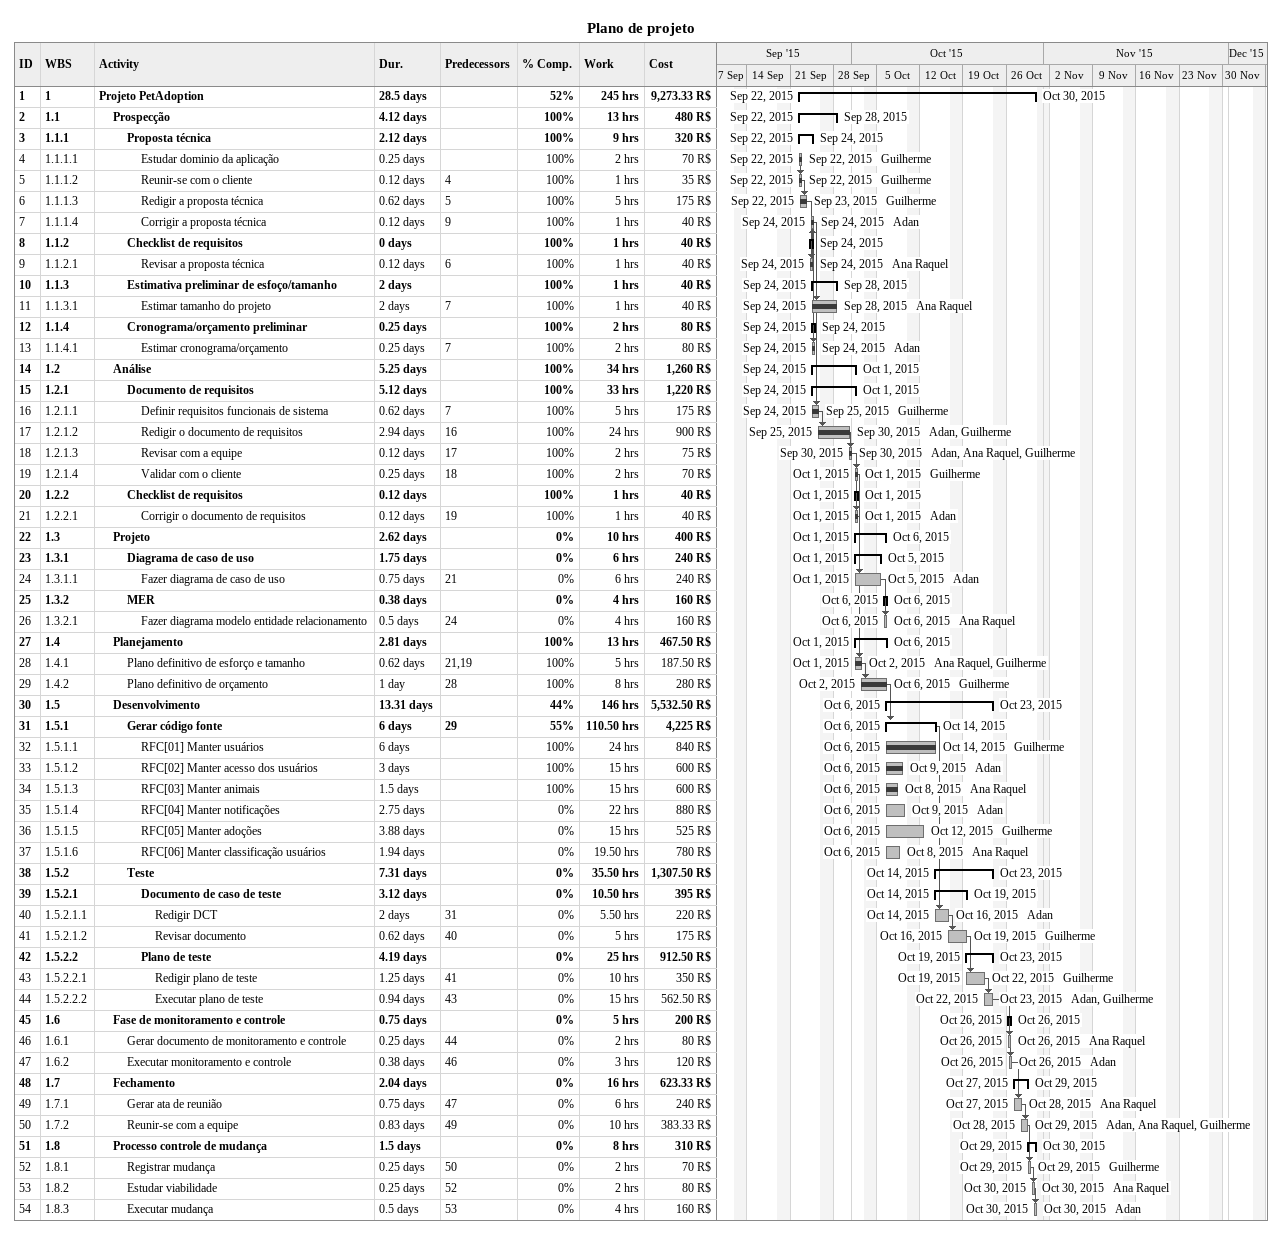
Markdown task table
Plano de projeto

| ID | WBS | Task | Duration | Start | Finish | Predecessors | Resources | % complete | Work (h) | Cost (R$) |
|---|---|---|---|---|---|---|---|---|---|---|
| 1 | 1 | **Projeto PetAdoption** | 28.5d | 2015-09-22 | 2015-10-30 |  |  | 52 | 245 | 9273.33 |
| 2 | 1.1 | **Prospecção** | 4.12d | 2015-09-22 | 2015-09-28 |  |  | 100 | 13 | 480 |
| 3 | 1.1.1 | **Proposta técnica** | 2.12d | 2015-09-22 | 2015-09-24 |  |  | 100 | 9 | 320 |
| 4 | 1.1.1.1 | Estudar dominio da aplicação | 0.25d | 2015-09-22 | 2015-09-22 |  | Guilherme | 100 | 2 | 70 |
| 5 | 1.1.1.2 | Reunir-se com o cliente | 0.12d | 2015-09-22 | 2015-09-22 | 4 | Guilherme | 100 | 1 | 35 |
| 6 | 1.1.1.3 | Redigir a proposta técnica | 0.62d | 2015-09-22 | 2015-09-23 | 5 | Guilherme | 100 | 5 | 175 |
| 7 | 1.1.1.4 | Corrigir a proposta técnica | 0.12d | 2015-09-24 | 2015-09-24 | 9 | Adan | 100 | 1 | 40 |
| 8 | 1.1.2 | **Checklist de requisitos** | 0d | 2015-09-24 | 2015-09-24 |  |  | 100 | 1 | 40 |
| 9 | 1.1.2.1 | Revisar a proposta técnica | 0.12d | 2015-09-24 | 2015-09-24 | 6 | Ana Raquel | 100 | 1 | 40 |
| 10 | 1.1.3 | **Estimativa preliminar de esfoço/tamanho** | 2d | 2015-09-24 | 2015-09-28 |  |  | 100 | 1 | 40 |
| 11 | 1.1.3.1 | Estimar tamanho do projeto | 2d | 2015-09-24 | 2015-09-28 | 7 | Ana Raquel | 100 | 1 | 40 |
| 12 | 1.1.4 | **Cronograma/orçamento preliminar** | 0.25d | 2015-09-24 | 2015-09-24 |  |  | 100 | 2 | 80 |
| 13 | 1.1.4.1 | Estimar cronograma/orçamento | 0.25d | 2015-09-24 | 2015-09-24 | 7 | Adan | 100 | 2 | 80 |
| 14 | 1.2 | **Análise** | 5.25d | 2015-09-24 | 2015-10-01 |  |  | 100 | 34 | 1260 |
| 15 | 1.2.1 | **Documento de requisitos** | 5.12d | 2015-09-24 | 2015-10-01 |  |  | 100 | 33 | 1220 |
| 16 | 1.2.1.1 | Definir requisitos funcionais de sistema | 0.62d | 2015-09-24 | 2015-09-25 | 7 | Guilherme | 100 | 5 | 175 |
| 17 | 1.2.1.2 | Redigir o documento de requisitos | 2.94d | 2015-09-25 | 2015-09-30 | 16 | Adan, Guilherme | 100 | 24 | 900 |
| 18 | 1.2.1.3 | Revisar com a equipe | 0.12d | 2015-09-30 | 2015-09-30 | 17 | Adan, Ana Raquel, Guilherme | 100 | 2 | 75 |
| 19 | 1.2.1.4 | Validar com o cliente | 0.25d | 2015-10-01 | 2015-10-01 | 18 | Guilherme | 100 | 2 | 70 |
| 20 | 1.2.2 | **Checklist de requisitos** | 0.12d | 2015-10-01 | 2015-10-01 |  |  | 100 | 1 | 40 |
| 21 | 1.2.2.1 | Corrigir o documento de requisitos | 0.12d | 2015-10-01 | 2015-10-01 | 19 | Adan | 100 | 1 | 40 |
| 22 | 1.3 | **Projeto** | 2.62d | 2015-10-01 | 2015-10-06 |  |  | 0 | 10 | 400 |
| 23 | 1.3.1 | **Diagrama de caso de uso** | 1.75d | 2015-10-01 | 2015-10-05 |  |  | 0 | 6 | 240 |
| 24 | 1.3.1.1 | Fazer diagrama de caso de uso | 0.75d | 2015-10-01 | 2015-10-05 | 21 | Adan | 0 | 6 | 240 |
| 25 | 1.3.2 | **MER** | 0.38d | 2015-10-06 | 2015-10-06 |  |  | 0 | 4 | 160 |
| 26 | 1.3.2.1 | Fazer diagrama modelo entidade relacionamento | 0.5d | 2015-10-06 | 2015-10-06 | 24 | Ana Raquel | 0 | 4 | 160 |
| 27 | 1.4 | **Planejamento** | 2.81d | 2015-10-01 | 2015-10-06 |  |  | 100 | 13 | 467.50 |
| 28 | 1.4.1 | Plano definitivo de esforço e tamanho | 0.62d | 2015-10-01 | 2015-10-02 | 21, 19 | Ana Raquel, Guilherme | 100 | 5 | 187.50 |
| 29 | 1.4.2 | Plano definitivo de orçamento | 1d | 2015-10-02 | 2015-10-06 | 28 | Guilherme | 100 | 8 | 280 |
| 30 | 1.5 | **Desenvolvimento** | 13.31d | 2015-10-06 | 2015-10-23 |  |  | 44 | 146 | 5532.50 |
| 31 | 1.5.1 | **Gerar código fonte** | 6d | 2015-10-06 | 2015-10-14 | 29 |  | 55 | 110.50 | 4225 |
| 32 | 1.5.1.1 | RFC[01] Manter usuários | 6d | 2015-10-06 | 2015-10-14 |  | Guilherme | 100 | 24 | 840 |
| 33 | 1.5.1.2 | RFC[02] Manter acesso dos usuários | 3d | 2015-10-06 | 2015-10-09 |  | Adan | 100 | 15 | 600 |
| 34 | 1.5.1.3 | RFC[03] Manter animais | 1.5d | 2015-10-06 | 2015-10-08 |  | Ana Raquel | 100 | 15 | 600 |
| 35 | 1.5.1.4 | RFC[04] Manter notificações | 2.75d | 2015-10-06 | 2015-10-09 |  | Adan | 0 | 22 | 880 |
| 36 | 1.5.1.5 | RFC[05] Manter adoções | 3.88d | 2015-10-06 | 2015-10-12 |  | Guilherme | 0 | 15 | 525 |
| 37 | 1.5.1.6 | RFC[06] Manter classificação usuários | 1.94d | 2015-10-06 | 2015-10-08 |  | Ana Raquel | 0 | 19.50 | 780 |
| 38 | 1.5.2 | **Teste** | 7.31d | 2015-10-14 | 2015-10-23 |  |  | 0 | 35.50 | 1307.50 |
| 39 | 1.5.2.1 | **Documento de caso de teste** | 3.12d | 2015-10-14 | 2015-10-19 |  |  | 0 | 10.50 | 395 |
| 40 | 1.5.2.1.1 | Redigir DCT | 2d | 2015-10-14 | 2015-10-16 | 31 | Adan | 0 | 5.50 | 220 |
| 41 | 1.5.2.1.2 | Revisar documento | 0.62d | 2015-10-16 | 2015-10-19 | 40 | Guilherme | 0 | 5 | 175 |
| 42 | 1.5.2.2 | **Plano de teste** | 4.19d | 2015-10-19 | 2015-10-23 |  |  | 0 | 25 | 912.50 |
| 43 | 1.5.2.2.1 | Redigir plano de teste | 1.25d | 2015-10-19 | 2015-10-22 | 41 | Guilherme | 0 | 10 | 350 |
| 44 | 1.5.2.2.2 | Executar plano de teste | 0.94d | 2015-10-22 | 2015-10-23 | 43 | Adan, Guilherme | 0 | 15 | 562.50 |
| 45 | 1.6 | **Fase de monitoramento e controle** | 0.75d | 2015-10-26 | 2015-10-26 |  |  | 0 | 5 | 200 |
| 46 | 1.6.1 | Gerar documento de monitoramento e controle | 0.25d | 2015-10-26 | 2015-10-26 | 44 | Ana Raquel | 0 | 2 | 80 |
| 47 | 1.6.2 | Executar monitoramento e controle | 0.38d | 2015-10-26 | 2015-10-26 | 46 | Adan | 0 | 3 | 120 |
| 48 | 1.7 | **Fechamento** | 2.04d | 2015-10-27 | 2015-10-29 |  |  | 0 | 16 | 623.33 |
| 49 | 1.7.1 | Gerar ata de reunião | 0.75d | 2015-10-27 | 2015-10-28 | 47 | Ana Raquel | 0 | 6 | 240 |
| 50 | 1.7.2 | Reunir-se com a equipe | 0.83d | 2015-10-28 | 2015-10-29 | 49 | Adan, Ana Raquel, Guilherme | 0 | 10 | 383.33 |
| 51 | 1.8 | **Processo controle de mudança** | 1.5d | 2015-10-29 | 2015-10-30 |  |  | 0 | 8 | 310 |
| 52 | 1.8.1 | Registrar mudança | 0.25d | 2015-10-29 | 2015-10-29 | 50 | Guilherme | 0 | 2 | 70 |
| 53 | 1.8.2 | Estudar viabilidade | 0.25d | 2015-10-30 | 2015-10-30 | 52 | Ana Raquel | 0 | 2 | 80 |
| 54 | 1.8.3 | Executar mudança | 0.5d | 2015-10-30 | 2015-10-30 | 53 | Adan | 0 | 4 | 160 |
